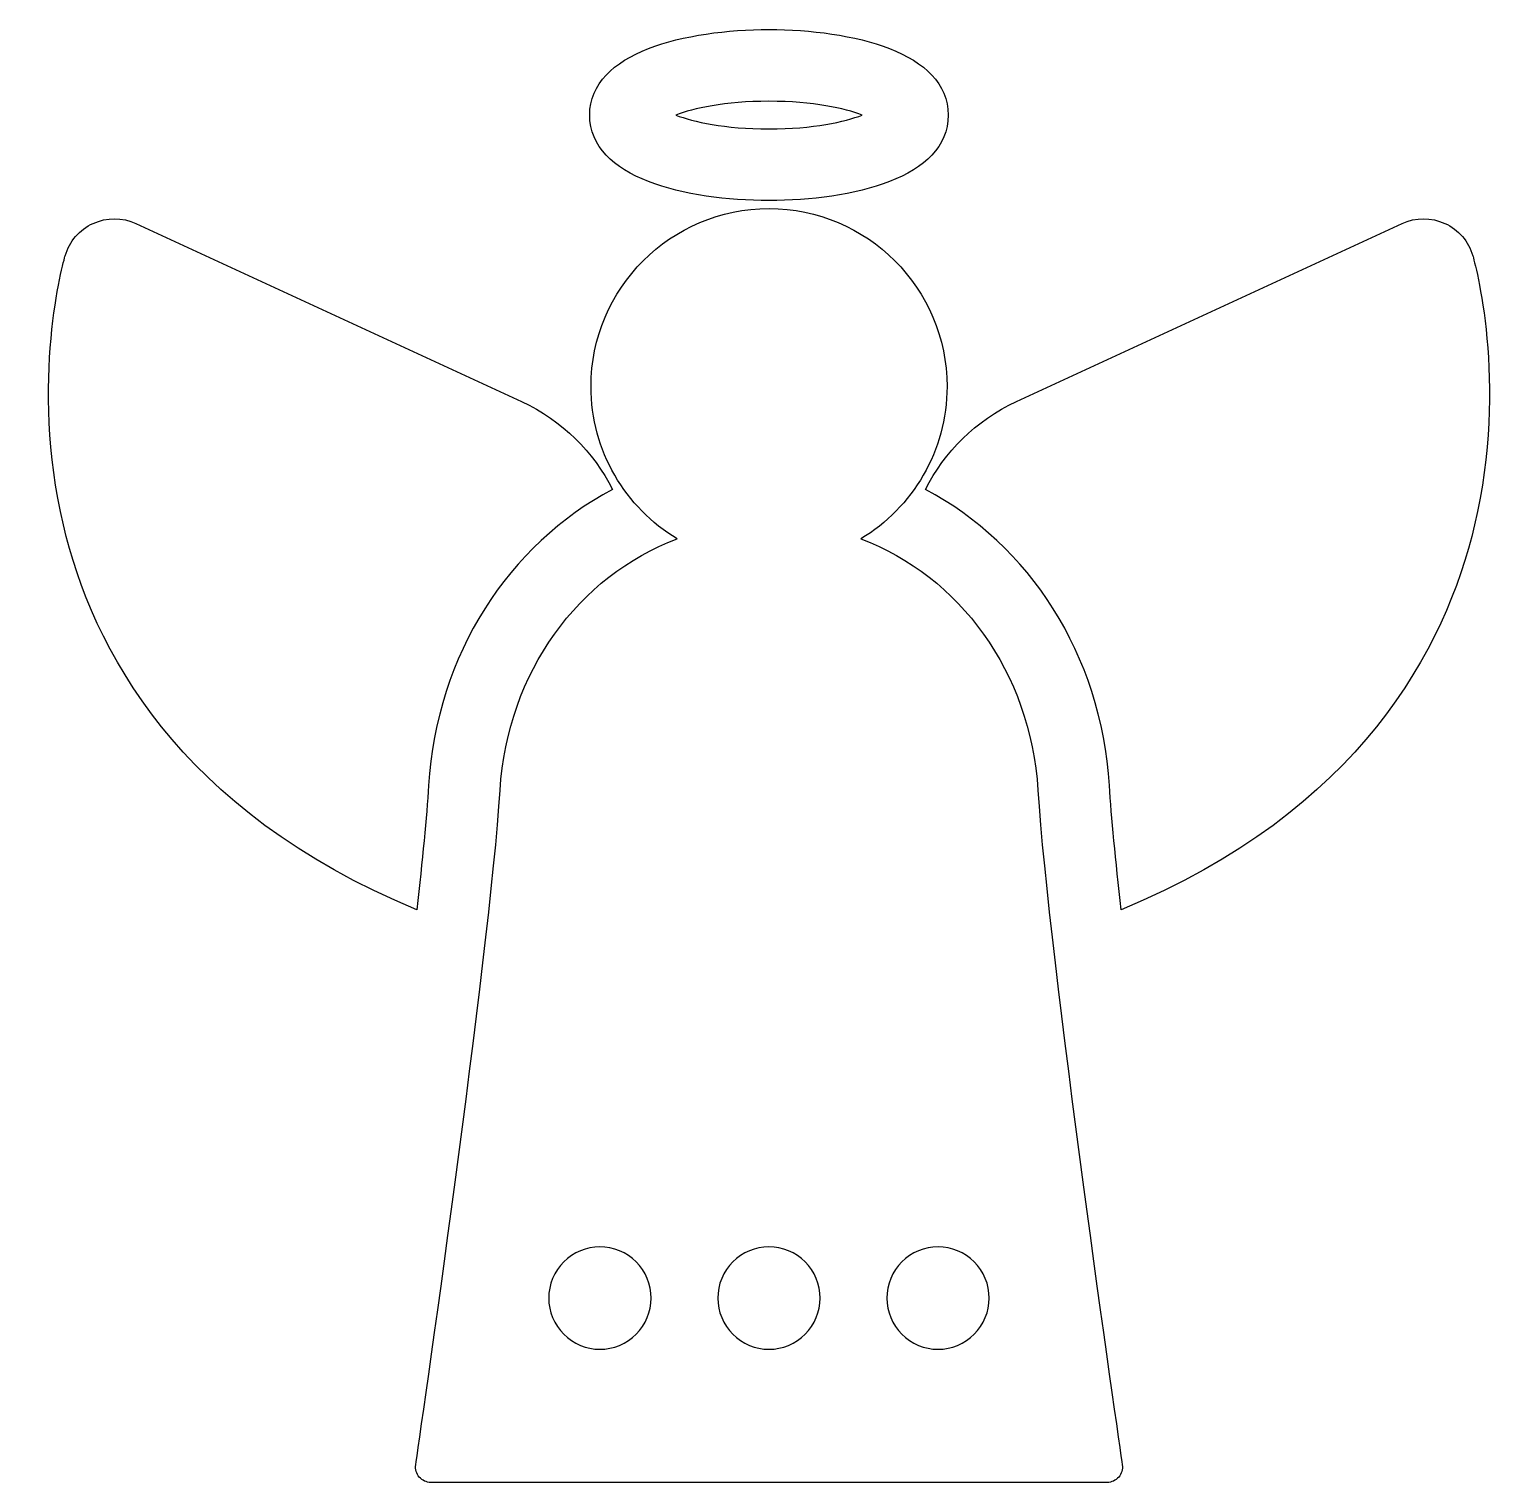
# Model space of a CAD drawing. Header units: centimetres. Extents: x -11 to 11, y -10.8 to 10.8.
import ezdxf

# ---------------------------------------------------------------- set-up
doc = ezdxf.new("R2010")
doc.units = ezdxf.units.CM
doc.header["$MEASUREMENT"] = 0
doc.layers.add('Layer 1', color=7, linetype='Continuous')

msp = doc.modelspace()

# ---------------------------------------------------------------- linework, layer by layer
at = {"layer": 'Layer 1'}
for points, knots in [([(0, 8.25356), (1.22874, 8.25356), (2.66357, 8.58635), (2.66357, 9.52432), (2.66357, 9.52432), (2.66357, 10.46221), (1.22874, 10.795), (0, 10.795), (0, 10.795), (-1.22874, 10.795), (-2.66357, 10.46221), (-2.66357, 9.52432), (-2.66357, 9.52432), (-2.66357, 8.58635), (-1.22874, 8.25356), (0, 8.25356)], [0, 0, 0, 0, 0.2, 0.2, 0.2, 0.2, 0.4, 0.4, 0.4, 0.4, 0.6, 0.6, 0.6, 0.6, 1, 1, 1, 1]), ([(0, 9.7296), (0.66217, 9.7296), (1.12195, 9.62354), (1.38489, 9.52431), (1.38489, 9.52431), (1.12203, 9.42501), (0.66224, 9.31895), (0, 9.31895), (0, 9.31895), (-0.66224, 9.31895), (-1.12195, 9.42501), (-1.38489, 9.52431), (-1.38489, 9.52431), (-1.12195, 9.62354), (-0.66217, 9.7296), (0, 9.7296)], [0, 0, 0, 0, 0.2, 0.2, 0.2, 0.2, 0.4, 0.4, 0.4, 0.4, 0.6, 0.6, 0.6, 0.6, 1, 1, 1, 1]), ([(3.99495, -0.50704), (3.88547, 1.25185), (2.82902, 2.67498), (1.36497, 3.22665), (1.36497, 3.22665), (2.13123, 3.69029), (2.6446, 4.53172), (2.6446, 5.49091), (2.6446, 5.49091), (2.6446, 6.94914), (1.45824, 8.13543), (0.00008, 8.13543), (0.00008, 8.13543), (-1.45808, 8.13543), (-2.64444, 6.94907), (-2.64444, 5.49091), (-2.64444, 5.49091), (-2.64444, 4.53179), (-2.13108, 3.69036), (-1.36481, 3.22665), (-1.36481, 3.22665), (-2.82886, 2.67498), (-3.88532, 1.25193), (-3.99479, -0.50704), (-3.99479, -0.50704), (-4.14854, -2.97659), (-5.20368, -10.22617), (-5.24846, -10.53367), (-5.24846, -10.53367), (-5.25806, -10.59946), (-5.23865, -10.6659), (-5.19525, -10.71606), (-5.19525, -10.71606), (-5.15185, -10.76629), (-5.08897, -10.79508), (-5.0226, -10.79508), (-5.0226, -10.79508), (-5.0226, -10.79508), (5.02291, -10.79507), (5.02291, -10.79507), (5.02291, -10.79507), (5.08928, -10.79507), (5.15216, -10.76628), (5.19556, -10.71605), (5.19556, -10.71605), (5.23903, -10.66582), (5.25837, -10.59945), (5.24877, -10.53373), (5.24877, -10.53373), (5.20377, -10.22617), (4.1487, -2.97629), (3.99495, -0.50704)], [0, 0, 0, 0, 0.07142857, 0.07142857, 0.07142857, 0.07142857, 0.14285714, 0.14285714, 0.14285714, 0.14285714, 0.21428571, 0.21428571, 0.21428571, 0.21428571, 0.28571429, 0.28571429, 0.28571429, 0.28571429, 0.35714286, 0.35714286, 0.35714286, 0.35714286, 0.42857143, 0.42857143, 0.42857143, 0.42857143, 0.5, 0.5, 0.5, 0.5, 0.57142857, 0.57142857, 0.57142857, 0.57142857, 0.64285714, 0.64285714, 0.64285714, 0.64285714, 0.71428571, 0.71428571, 0.71428571, 0.71428571, 0.78571429, 0.78571429, 0.78571429, 0.78571429, 0.85714286, 0.85714286, 0.85714286, 0.85714286, 1, 1, 1, 1]), ([(-5.05824, -0.44081), (-4.93648, 1.51617), (-3.86534, 3.14124), (-2.32511, 3.96239), (-2.32511, 3.96239), (-2.60643, 4.51726), (-3.0684, 4.98533), (-3.67568, 5.26593), (-3.67568, 5.26593), (-3.67568, 5.26593), (-9.40612, 7.91335), (-9.40612, 7.91335), (-9.40612, 7.91335), (-9.60755, 8.00633), (-9.83923, 8.00698), (-10.04095, 7.91495), (-10.04095, 7.91495), (-10.24267, 7.82299), (-10.39424, 7.64773), (-10.4561, 7.43481), (-10.4561, 7.43481), (-10.47798, 7.35957), (-10.98567, 5.56767), (-10.48351, 3.43317), (-10.48351, 3.43317), (-10.05156, 1.59715), (-8.77914, -0.81882), (-5.23183, -2.28389), (-5.23183, -2.28389), (-5.14947, -1.54503), (-5.08703, -0.90213), (-5.05824, -0.44081)], [0, 0, 0, 0, 0.11111111, 0.11111111, 0.11111111, 0.11111111, 0.22222222, 0.22222222, 0.22222222, 0.22222222, 0.33333333, 0.33333333, 0.33333333, 0.33333333, 0.44444444, 0.44444444, 0.44444444, 0.44444444, 0.55555556, 0.55555556, 0.55555556, 0.55555556, 0.66666667, 0.66666667, 0.66666667, 0.66666667, 0.77777778, 0.77777778, 0.77777778, 0.77777778, 1, 1, 1, 1]), ([(10.4561, 7.43481), (10.39424, 7.64773), (10.24267, 7.82307), (10.04095, 7.91495), (10.04095, 7.91495), (9.8393, 8.00691), (9.60762, 8.00618), (9.40612, 7.91335), (9.40612, 7.91335), (9.40612, 7.91335), (3.67561, 5.26599), (3.67561, 5.26599), (3.67561, 5.26599), (3.06833, 4.98539), (2.60643, 4.51732), (2.32504, 3.96245), (2.32504, 3.96245), (3.86527, 3.1413), (4.93641, 1.51624), (5.05817, -0.44082), (5.05817, -0.44082), (5.08688, -0.90213), (5.14933, -1.54504), (5.23169, -2.28382), (5.23169, -2.28382), (8.77899, -0.81875), (10.05142, 1.59729), (10.48344, 3.43331), (10.48344, 3.43331), (10.98568, 5.56775), (10.47798, 7.35965), (10.4561, 7.43481)], [0, 0, 0, 0, 0.11111111, 0.11111111, 0.11111111, 0.11111111, 0.22222222, 0.22222222, 0.22222222, 0.22222222, 0.33333333, 0.33333333, 0.33333333, 0.33333333, 0.44444444, 0.44444444, 0.44444444, 0.44444444, 0.55555556, 0.55555556, 0.55555556, 0.55555556, 0.66666667, 0.66666667, 0.66666667, 0.66666667, 0.77777778, 0.77777778, 0.77777778, 0.77777778, 1, 1, 1, 1]), ([(-1.97363, -8.59333), (-2.11516, -8.73494), (-2.31151, -8.81635), (-2.51164, -8.81635), (-2.51164, -8.81635), (-2.71177, -8.81635), (-2.90811, -8.73486), (-3.04972, -8.59333), (-3.04972, -8.59333), (-3.19133, -8.4518), (-3.27267, -8.25545), (-3.27267, -8.05532), (-3.27267, -8.05532), (-3.27267, -7.85519), (-3.19133, -7.65885), (-3.04972, -7.51724), (-3.04972, -7.51724), (-2.90811, -7.37563), (-2.71177, -7.29429), (-2.51164, -7.29429), (-2.51164, -7.29429), (-2.31151, -7.29429), (-2.11517, -7.37563), (-1.97363, -7.51724), (-1.97363, -7.51724), (-1.8313, -7.65885), (-1.75061, -7.85519), (-1.75061, -8.05532), (-1.75061, -8.05532), (-1.75061, -8.25545), (-1.8313, -8.45179), (-1.97363, -8.59333)], [0, 0, 0, 0, 0.11111111, 0.11111111, 0.11111111, 0.11111111, 0.22222222, 0.22222222, 0.22222222, 0.22222222, 0.33333333, 0.33333333, 0.33333333, 0.33333333, 0.44444444, 0.44444444, 0.44444444, 0.44444444, 0.55555556, 0.55555556, 0.55555556, 0.55555556, 0.66666667, 0.66666667, 0.66666667, 0.66666667, 0.77777778, 0.77777778, 0.77777778, 0.77777778, 1, 1, 1, 1]), ([(0.53779, -8.59333), (0.39626, -8.73494), (0.19991, -8.81635), (-0.00022, -8.81635), (-0.00022, -8.81635), (-0.20035, -8.81635), (-0.39669, -8.73486), (-0.5383, -8.59333), (-0.5383, -8.59333), (-0.67991, -8.4518), (-0.76125, -8.25625), (-0.76125, -8.05532), (-0.76125, -8.05532), (-0.76125, -7.85439), (-0.67991, -7.65885), (-0.5383, -7.51724), (-0.5383, -7.51724), (-0.39669, -7.37563), (-0.20035, -7.29429), (-0.00022, -7.29429), (-0.00022, -7.29429), (0.19991, -7.29429), (0.39625, -7.37563), (0.53779, -7.51724), (0.53779, -7.51724), (0.68012, -7.65885), (0.76081, -7.85519), (0.76081, -8.05532), (0.76081, -8.05532), (0.76081, -8.25545), (0.68012, -8.45179), (0.53779, -8.59333)], [0, 0, 0, 0, 0.11111111, 0.11111111, 0.11111111, 0.11111111, 0.22222222, 0.22222222, 0.22222222, 0.22222222, 0.33333333, 0.33333333, 0.33333333, 0.33333333, 0.44444444, 0.44444444, 0.44444444, 0.44444444, 0.55555556, 0.55555556, 0.55555556, 0.55555556, 0.66666667, 0.66666667, 0.66666667, 0.66666667, 0.77777778, 0.77777778, 0.77777778, 0.77777778, 1, 1, 1, 1]), ([(3.04913, -8.59333), (2.9076, -8.73494), (2.71125, -8.81635), (2.51112, -8.81635), (2.51112, -8.81635), (2.31099, -8.81635), (2.11538, -8.73486), (1.97304, -8.59333), (1.97304, -8.59333), (1.83143, -8.4518), (1.75009, -8.25545), (1.75009, -8.05532), (1.75009, -8.05532), (1.75009, -7.85519), (1.83143, -7.65885), (1.97304, -7.51724), (1.97304, -7.51724), (2.11537, -7.37563), (2.31099, -7.29429), (2.51112, -7.29429), (2.51112, -7.29429), (2.71125, -7.29429), (2.90759, -7.37563), (3.04913, -7.51724), (3.04913, -7.51724), (3.19146, -7.65885), (3.27215, -7.85519), (3.27215, -8.05532), (3.27215, -8.05532), (3.27216, -8.25545), (3.19147, -8.45179), (3.04913, -8.59333)], [0, 0, 0, 0, 0.11111111, 0.11111111, 0.11111111, 0.11111111, 0.22222222, 0.22222222, 0.22222222, 0.22222222, 0.33333333, 0.33333333, 0.33333333, 0.33333333, 0.44444444, 0.44444444, 0.44444444, 0.44444444, 0.55555556, 0.55555556, 0.55555556, 0.55555556, 0.66666667, 0.66666667, 0.66666667, 0.66666667, 0.77777778, 0.77777778, 0.77777778, 0.77777778, 1, 1, 1, 1])]:
    msp.add_open_spline(points, degree=3, knots=knots, dxfattribs=at)

doc.saveas('drawing.dxf')
